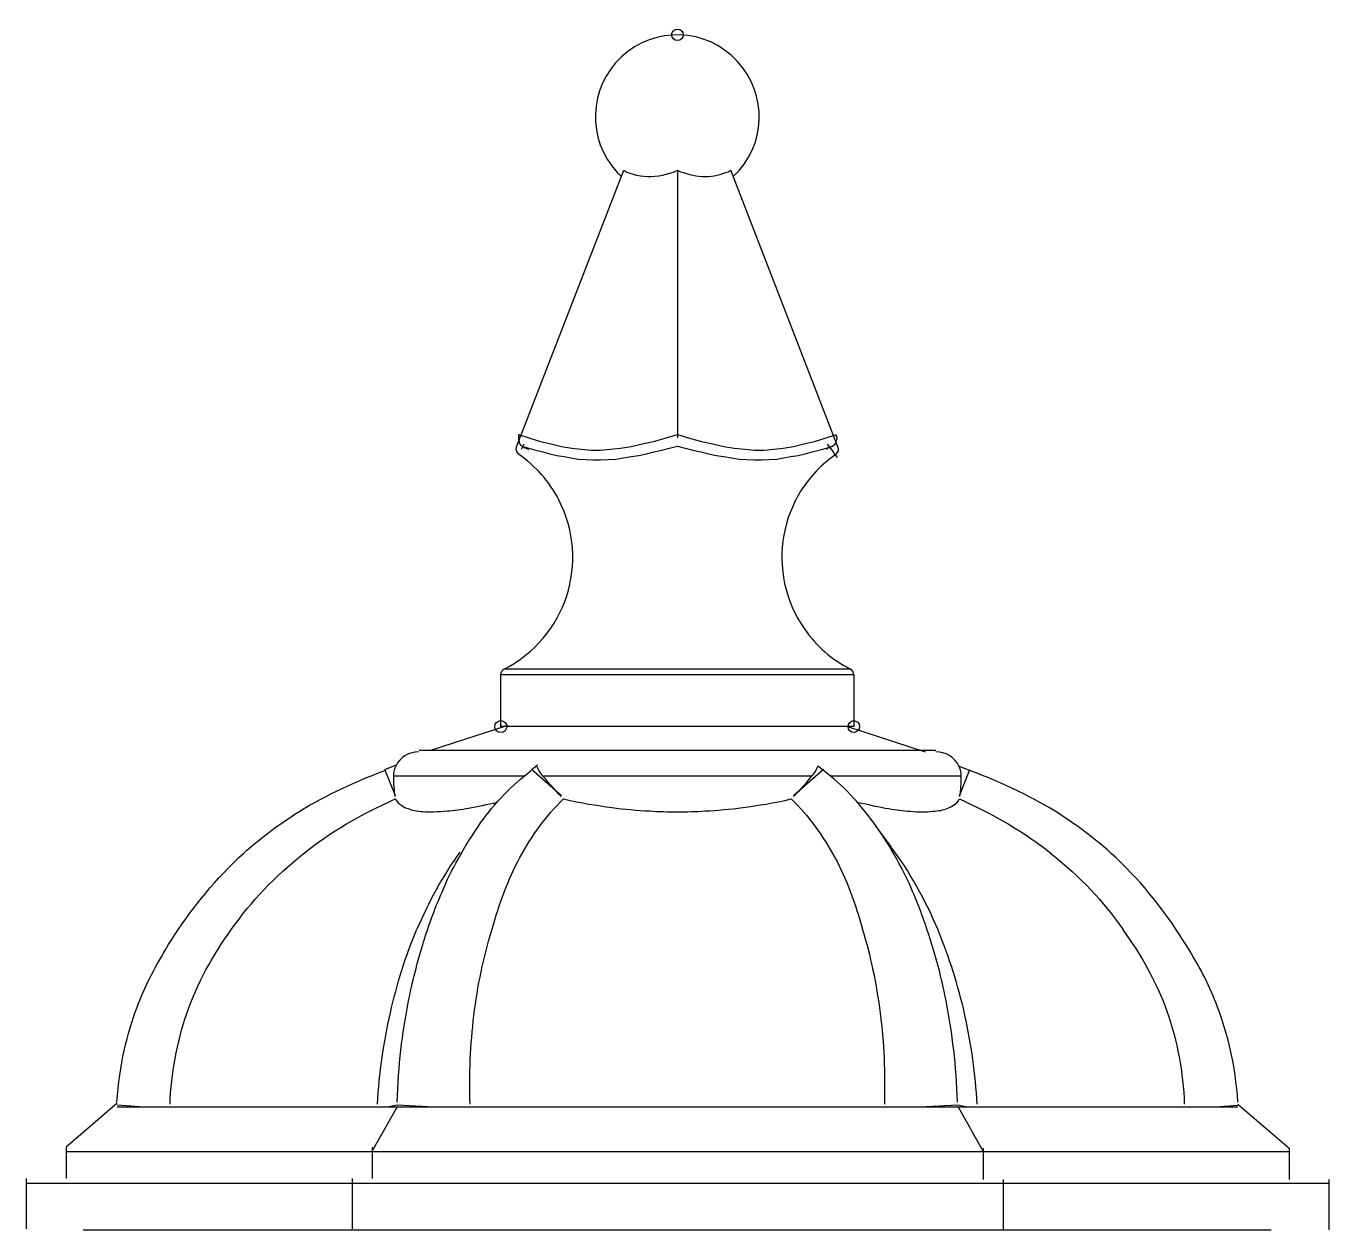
# Model space of a CAD drawing. Extents: x 0 to 157, y 0 to 402.
# Drawn here: x 13.71 to 33.37, y 382.71 to 400.87 of the extents above; entities that cross this region are included whole.
import ezdxf

# ---------------------------------------------------------------- set-up
doc = ezdxf.new("R2010")
doc.units = 0
doc.layers.add('LIVELLO_1', color=160, linetype='Continuous')

# ---------------------------------------------------------------- blocks, each defined once
blk = doc.blocks.new('AI9-BLK1')
at = {"layer": 'LIVELLO_1', "color": 7}
for p, q in [((-56.895, 193.335), (-55.272, 197.506)), ((-54.465, 197.506), (-54.465, 193.471)), ((-52.042, 193.335), (-53.66, 197.506)), ((-56.817, 193.302), (-56.776, 193.382)), ((-51.852, 189.982), (-57.08, 189.982)), ((-57.133, 189.897), (-57.133, 189.116)), ((-51.802, 189.897), (-57.133, 189.897)), ((-51.802, 189.897), (-51.802, 189.116)), ((-57.022, 189.134), (-58.191, 188.754)), ((-51.802, 189.116), (-57.133, 189.116)), ((-51.898, 189.116), (-57.037, 189.116)), ((-51.898, 189.116), (-50.727, 188.736)), ((-50.565, 188.754), (-58.363, 188.754)), ((-58.868, 188.473), (-58.704, 188.537)), ((-56.655, 188.473), (-56.575, 188.537)), ((-58.719, 188.071), (-58.877, 188.471)), ((-58.743, 188.372), (-56.778, 188.372)), ((-56.215, 188.071), (-56.666, 188.471)), ((-56.481, 188.372), (-52.448, 188.372)), ((-52.26, 188.471), (-52.711, 188.071)), ((-52.263, 188.455), (-52.348, 188.52)), ((-52.151, 188.372), (-50.185, 188.372)), ((-50.057, 188.455), (-50.218, 188.52)), ((-50.208, 188.071), (-50.055, 188.471)), ((-62.918, 183.438), (-63.689, 182.773)), ((-46.008, 183.423), (-45.236, 182.76)), ((-62.578, 183.38), (-62.918, 183.407)), ((-62.918, 183.38), (-46.008, 183.38)), ((-58.691, 183.38), (-59.076, 182.708)), ((-58.691, 183.407), (-58.817, 183.38)), ((-58.223, 183.38), (-58.691, 183.407)), ((-50.236, 183.407), (-50.704, 183.38)), ((-50.112, 183.38), (-50.236, 183.407)), ((-50.231, 183.38), (-49.849, 182.708)), ((-46.349, 183.38), (-46.008, 183.407)), ((-63.691, 182.708), (-45.236, 182.708)), ((-63.689, 182.773), (-63.689, 182.302)), ((-59.069, 182.773), (-59.069, 182.302)), ((-49.849, 182.76), (-49.849, 182.284)), ((-45.236, 182.76), (-45.236, 182.284)), ((-64.293, 182.302), (-64.293, 181.541)), ((-59.371, 182.302), (-59.371, 181.541)), ((-49.549, 182.284), (-49.549, 181.525)), ((-44.634, 182.284), (-44.634, 181.525)), ((-64.293, 182.228), (-44.634, 182.228)), ((-63.431, 181.525), (-45.506, 181.525))]:
    blk.add_line(p, q, dxfattribs=at)
for points in [[(-55.272, 197.506), (-55.226, 197.479), (-55.181, 197.461), (-55.13, 197.445), (-55.08, 197.432), (-55.024, 197.423), (-54.972, 197.419), (-54.915, 197.412), (-54.86, 197.412), (-54.803, 197.419), (-54.746, 197.423), (-54.688, 197.432), (-54.634, 197.445), (-54.577, 197.461), (-54.524, 197.479), (-54.465, 197.506), (-54.419, 197.483), (-54.374, 197.47), (-54.328, 197.456), (-54.277, 197.441), (-54.232, 197.432), (-54.186, 197.423), (-54.14, 197.419), (-54.09, 197.412), (-54.044, 197.412), (-53.998, 197.412), (-53.951, 197.419), (-53.909, 197.423), (-53.863, 197.432), (-53.82, 197.441), (-53.779, 197.456), (-53.735, 197.47), (-53.699, 197.483), (-53.66, 197.506)], [(-56.854, 193.52), (-56.865, 193.514), (-56.865, 193.496), (-56.865, 193.48), (-56.865, 193.465), (-56.865, 193.451), (-56.865, 193.431), (-56.854, 193.415), (-56.854, 193.4), (-56.843, 193.375), (-56.83, 193.36), (-56.799, 193.342), (-56.79, 193.335), (-56.767, 193.32), (-56.747, 193.313), (-56.712, 193.295)], [(-56.861, 193.52), (-56.693, 193.467), (-56.529, 193.415), (-56.369, 193.38), (-56.213, 193.342), (-56.06, 193.317), (-55.916, 193.299), (-55.766, 193.286), (-55.626, 193.286), (-55.478, 193.299), (-55.322, 193.317), (-55.162, 193.342), (-54.998, 193.38), (-54.826, 193.415), (-54.65, 193.467), (-54.465, 193.52)], [(-54.465, 193.52), (-54.284, 193.467), (-54.101, 193.415), (-53.929, 193.38), (-53.765, 193.342), (-53.608, 193.317), (-53.449, 193.299), (-53.303, 193.286), (-53.155, 193.286), (-53.011, 193.299), (-52.867, 193.317), (-52.714, 193.342), (-52.559, 193.38), (-52.398, 193.415), (-52.234, 193.467), (-52.066, 193.52)], [(-52.081, 193.52), (-52.081, 193.514), (-52.068, 193.496), (-52.06, 193.48), (-52.06, 193.465), (-52.06, 193.451), (-52.068, 193.431), (-52.081, 193.415), (-52.081, 193.4), (-52.09, 193.375), (-52.101, 193.36), (-52.131, 193.342), (-52.153, 193.335), (-52.162, 193.32), (-52.195, 193.313), (-52.215, 193.295)], [(-56.81, 193.346), (-56.705, 193.317), (-56.603, 193.286), (-56.497, 193.257), (-56.392, 193.23), (-56.285, 193.206), (-56.175, 193.188), (-56.069, 193.17), (-55.96, 193.15), (-55.848, 193.143), (-55.738, 193.139), (-55.622, 193.139), (-55.508, 193.143), (-55.395, 193.15), (-55.283, 193.17), (-55.164, 193.188), (-55.048, 193.206), (-54.93, 193.23), (-54.814, 193.257), (-54.698, 193.286), (-54.583, 193.317), (-54.465, 193.346)], [(-54.465, 193.346), (-54.346, 193.317), (-54.23, 193.286), (-54.112, 193.257), (-53.996, 193.23), (-53.879, 193.206), (-53.763, 193.188), (-53.649, 193.17), (-53.532, 193.15), (-53.42, 193.143), (-53.305, 193.139), (-53.189, 193.139), (-53.08, 193.143), (-52.967, 193.15), (-52.862, 193.17), (-52.753, 193.188), (-52.642, 193.206), (-52.535, 193.23), (-52.43, 193.257), (-52.325, 193.286), (-52.222, 193.317), (-52.116, 193.346)], [(-52.204, 193.375), (-52.116, 193.259), (-52.094, 193.224), (-52.053, 193.172)], [(-51.879, 189.116), (-54.465, 189.116), (-57.053, 189.116)]]:
    blk.add_lwpolyline(points, dxfattribs=at)
for centre, major_axis, ratio in [((-54.464, 199.548), (0.0881, 0), 0.987374), ((-57.13, 189.116), (0.0903, 0), 0.987685), ((-57.13, 189.116), (0.0903, 0), 0.987685), ((-51.802, 189.116), (0.0022, -0.0892), 0.975585)]:
    blk.add_ellipse(centre, major_axis=major_axis, ratio=ratio, dxfattribs=at)
for points, knots in [([(-53.621, 197.412), (-53.123, 197.874), (-53.095, 198.653), (-53.564, 199.153), (-54.029, 199.655), (-54.808, 199.68), (-55.31, 199.216), (-55.809, 198.749), (-55.836, 197.97), (-55.373, 197.474), (-55.351, 197.452), (-55.329, 197.432), (-55.31, 197.412)], [0, 0, 0, 0, 1, 1, 1, 2, 2, 2, 3, 3, 3, 4, 4, 4, 4]), ([(-57.08, 189.982), (-56.143, 190.46), (-55.774, 191.603), (-56.254, 192.534), (-56.396, 192.811), (-56.603, 193.043), (-56.861, 193.224)], [0, 0, 0, 0, 1, 1, 1, 2, 2, 2, 2]), ([(-52.071, 193.224), (-52.936, 192.625), (-53.15, 191.446), (-52.542, 190.582), (-52.371, 190.332), (-52.133, 190.125), (-51.852, 189.982)], [0, 0, 0, 0, 1, 1, 1, 2, 2, 2, 2]), ([(-62.923, 183.452), (-62.884, 184.019), (-62.766, 184.485), (-62.617, 184.885), (-62.5, 185.198), (-62.356, 185.47), (-62.19, 185.751), (-61.939, 186.16), (-61.627, 186.591), (-61.243, 186.981), (-60.663, 187.571), (-59.93, 188.064), (-58.879, 188.455)], [0, 0, 0, 0, 1, 1, 1, 2, 2, 2, 3, 3, 3, 4, 4, 4, 4]), ([(-51.182, 187.22), (-51.289, 187.37), (-51.392, 187.51), (-51.499, 187.662), (-51.719, 187.957), (-51.968, 188.234), (-52.263, 188.455)], [0, 0, 0, 0, 1, 1, 1, 2, 2, 2, 2]), ([(-46.008, 183.452), (-46.047, 184.019), (-46.161, 184.485), (-46.315, 184.885), (-46.429, 185.198), (-46.575, 185.47), (-46.745, 185.751), (-46.994, 186.16), (-47.304, 186.591), (-47.688, 186.981), (-48.268, 187.571), (-49.001, 188.064), (-50.057, 188.455)], [0, 0, 0, 0, 1, 1, 1, 2, 2, 2, 3, 3, 3, 4, 4, 4, 4]), ([(-61.193, 186.059), (-60.9, 186.477), (-60.532, 186.859), (-60.122, 187.189), (-59.705, 187.524), (-59.232, 187.801), (-58.721, 188.024)], [0, 0, 0, 0, 1, 1, 1, 2, 2, 2, 2]), ([(-58.721, 188.024), (-58.693, 187.975), (-58.667, 187.948), (-58.625, 187.928), (-58.597, 187.901), (-58.564, 187.888), (-58.529, 187.879), (-58.495, 187.865), (-58.466, 187.856), (-58.429, 187.852), (-58.392, 187.843), (-58.349, 187.839), (-58.307, 187.834), (-58.248, 187.83), (-58.196, 187.83), (-58.139, 187.83), (-58.072, 187.834), (-58.008, 187.839), (-57.935, 187.843), (-57.834, 187.852), (-57.727, 187.865), (-57.617, 187.888), (-57.478, 187.91), (-57.341, 187.944), (-57.179, 187.975)], [0, 0, 0, 0, 1, 1, 1, 2, 2, 2, 3, 3, 3, 4, 4, 4, 5, 5, 5, 6, 6, 6, 7, 7, 7, 8, 8, 8, 8]), ([(-57.262, 186.059), (-57.155, 186.441), (-57.02, 186.807), (-56.84, 187.142), (-56.664, 187.468), (-56.447, 187.772), (-56.184, 188.024)], [0, 0, 0, 0, 1, 1, 1, 2, 2, 2, 2]), ([(-56.184, 188.024), (-55.912, 187.961), (-55.683, 187.928), (-55.452, 187.895), (-55.264, 187.87), (-55.072, 187.852), (-54.888, 187.843), (-54.746, 187.834), (-54.607, 187.83), (-54.465, 187.83), (-54.323, 187.83), (-54.186, 187.834), (-54.044, 187.843), (-53.859, 187.852), (-53.667, 187.87), (-53.479, 187.895), (-53.246, 187.928), (-53.015, 187.961), (-52.746, 188.024)], [0, 0, 0, 0, 1, 1, 1, 2, 2, 2, 3, 3, 3, 4, 4, 4, 5, 5, 5, 6, 6, 6, 6]), ([(-52.746, 188.024), (-52.485, 187.772), (-52.268, 187.468), (-52.09, 187.142), (-51.909, 186.807), (-51.776, 186.441), (-51.671, 186.059)], [0, 0, 0, 0, 1, 1, 1, 2, 2, 2, 2]), ([(-51.754, 187.975), (-51.573, 187.941), (-51.427, 187.901), (-51.276, 187.879), (-51.165, 187.861), (-51.054, 187.848), (-50.953, 187.839), (-50.89, 187.834), (-50.827, 187.83), (-50.766, 187.83), (-50.716, 187.83), (-50.663, 187.834), (-50.613, 187.839), (-50.572, 187.839), (-50.532, 187.848), (-50.489, 187.852), (-50.46, 187.861), (-50.43, 187.87), (-50.397, 187.879), (-50.368, 187.895), (-50.334, 187.906), (-50.301, 187.93), (-50.262, 187.948), (-50.233, 187.975), (-50.21, 188.024)], [0, 0, 0, 0, 1, 1, 1, 2, 2, 2, 3, 3, 3, 4, 4, 4, 5, 5, 5, 6, 6, 6, 7, 7, 7, 8, 8, 8, 8]), ([(-50.21, 188.024), (-49.701, 187.801), (-49.227, 187.524), (-48.809, 187.189), (-48.399, 186.859), (-48.03, 186.477), (-47.744, 186.059)], [0, 0, 0, 0, 1, 1, 1, 2, 2, 2, 2]), ([(-58.693, 183.452), (-58.676, 184.008), (-58.614, 184.492), (-58.529, 184.948), (-58.466, 185.267), (-58.383, 185.57), (-58.307, 185.829), (-58.264, 185.968), (-58.223, 186.095), (-58.173, 186.229), (-58.128, 186.359), (-58.072, 186.492), (-58.01, 186.631), (-57.947, 186.794), (-57.866, 186.952), (-57.773, 187.118), (-57.67, 187.307), (-57.546, 187.501), (-57.437, 187.662)], [0, 0, 0, 0, 1, 1, 1, 2, 2, 2, 3, 3, 3, 4, 4, 4, 5, 5, 5, 6, 6, 6, 6]), ([(-50.238, 183.452), (-50.256, 184.008), (-50.318, 184.492), (-50.404, 184.948), (-50.467, 185.267), (-50.544, 185.57), (-50.624, 185.829), (-50.668, 185.968), (-50.709, 186.095), (-50.759, 186.229), (-50.805, 186.359), (-50.855, 186.492), (-50.916, 186.631), (-50.986, 186.794), (-51.065, 186.952), (-51.156, 187.118), (-51.261, 187.307), (-51.383, 187.501), (-51.499, 187.662)], [0, 0, 0, 0, 1, 1, 1, 2, 2, 2, 3, 3, 3, 4, 4, 4, 5, 5, 5, 6, 6, 6, 6]), ([(-62.12, 183.423), (-62.105, 183.88), (-62.018, 184.345), (-61.867, 184.789), (-61.712, 185.238), (-61.476, 185.666), (-61.193, 186.059)], [0, 0, 0, 0, 1, 1, 1, 2, 2, 2, 2]), ([(-58.989, 183.423), (-58.964, 183.892), (-58.898, 184.349), (-58.795, 184.798), (-58.699, 185.233), (-58.564, 185.664), (-58.394, 186.059)], [0, 0, 0, 0, 1, 1, 1, 2, 2, 2, 2]), ([(-57.594, 183.423), (-57.609, 183.876), (-57.589, 184.318), (-57.535, 184.76), (-57.482, 185.202), (-57.389, 185.64), (-57.262, 186.059)], [0, 0, 0, 0, 1, 1, 1, 2, 2, 2, 2]), ([(-51.337, 183.423), (-51.324, 183.892), (-51.342, 184.345), (-51.399, 184.793), (-51.457, 185.229), (-51.545, 185.66), (-51.671, 186.059)], [0, 0, 0, 0, 1, 1, 1, 2, 2, 2, 2]), ([(-49.941, 183.423), (-49.968, 183.876), (-50.03, 184.322), (-50.126, 184.762), (-50.227, 185.207), (-50.364, 185.644), (-50.537, 186.059)], [0, 0, 0, 0, 1, 1, 1, 2, 2, 2, 2]), ([(-46.813, 183.423), (-46.824, 183.903), (-46.918, 184.372), (-47.074, 184.82), (-47.236, 185.262), (-47.467, 185.68), (-47.744, 186.059)], [0, 0, 0, 0, 1, 1, 1, 2, 2, 2, 2])]:
    blk.add_open_spline(points, degree=3, knots=knots, dxfattribs=at)
for points in [[(-56.895, 193.335), (-56.911, 193.299), (-56.895, 193.253), (-56.861, 193.224)], [(-52.071, 193.224), (-52.037, 193.253), (-52.02, 193.299), (-52.042, 193.335)], [(-57.08, 189.982), (-57.11, 189.966), (-57.133, 189.931), (-57.133, 189.897)], [(-51.802, 189.897), (-51.802, 189.931), (-51.822, 189.966), (-51.852, 189.982)], [(-58.365, 188.736), (-58.514, 188.736), (-58.649, 188.654), (-58.715, 188.52)], [(-50.218, 188.52), (-50.284, 188.654), (-50.416, 188.736), (-50.567, 188.736)], [(-58.745, 188.359), (-58.749, 188.415), (-58.737, 188.468), (-58.715, 188.52)], [(-58.721, 188.06), (-58.737, 188.156), (-58.745, 188.256), (-58.745, 188.359)], [(-57.437, 187.662), (-57.222, 187.957), (-56.963, 188.234), (-56.669, 188.455)], [(-56.483, 188.359), (-56.527, 188.41), (-56.561, 188.459), (-56.588, 188.52)], [(-56.221, 188.06), (-56.307, 188.156), (-56.396, 188.256), (-56.483, 188.359)], [(-52.45, 188.359), (-52.531, 188.256), (-52.62, 188.156), (-52.711, 188.06)], [(-52.348, 188.52), (-52.371, 188.459), (-52.404, 188.41), (-52.45, 188.359)], [(-50.218, 188.52), (-50.194, 188.468), (-50.187, 188.415), (-50.187, 188.359)], [(-50.187, 188.359), (-50.187, 188.256), (-50.194, 188.156), (-50.21, 188.06)], [(-57.75, 187.22), (-58.01, 186.859), (-58.223, 186.463), (-58.394, 186.059)], [(-50.537, 186.059), (-50.709, 186.463), (-50.919, 186.859), (-51.182, 187.22)]]:
    blk.add_open_spline(points, degree=3, dxfattribs=at)

msp = doc.modelspace()

# ---------------------------------------------------------------- block references
at = {"layer": 'LIVELLO_1', "color": 7}
msp.add_blockref('AI9-BLK1', (78.007125, 201.188667), dxfattribs=at)

doc.saveas('drawing.dxf')
